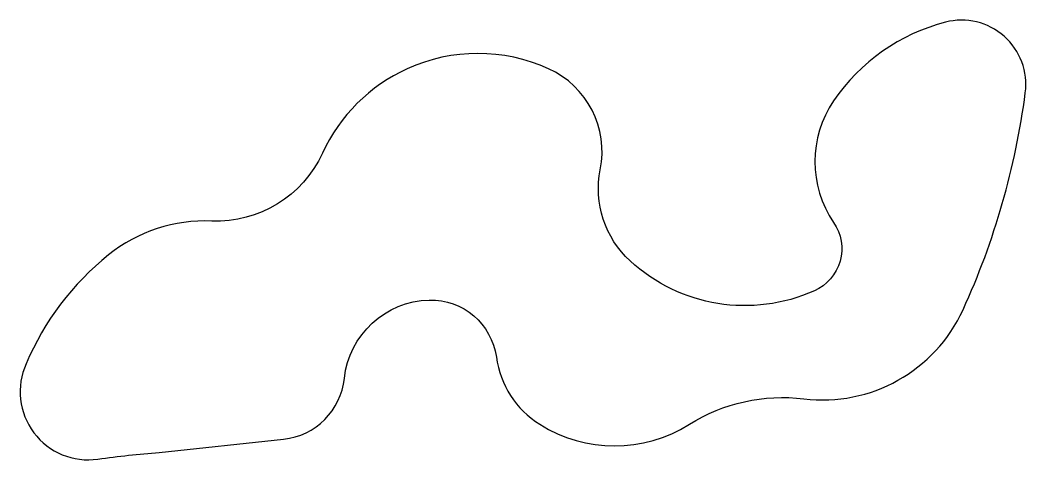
# Model space of a CAD drawing. Header units: metres. Extents: x -6.2 to 38.4, y -0.3 to 19.1.
import ezdxf

# ---------------------------------------------------------------- set-up
doc = ezdxf.new("R2010")
doc.units = ezdxf.units.M
doc.header["$MEASUREMENT"] = 0

msp = doc.modelspace()

# ---------------------------------------------------------------- linework, layer by layer
msp.add_lwpolyline([(0, 0), (5.51, 0.591, 0.352932), (8.203, 3.284, -0.375957), (11.962, 6.749, -0.381922), (14.935, 4.224, 0.222281), (16.859, 1.251, 0.286944), (23.486, 1.251, -0.171802), (28.558, 2.378, 0.326643), (35.612, 6.322, 0.074949), (38.371, 15.918, 0.531537), (34.834, 19.045, 0.181357), (29.879, 15.568, 0.309401), (29.879, 10.187, -0.467807), (29.024, 7.157, -0.299021), (20.862, 8.478, -0.262356), (19.541, 12.518, 0.34882), (17.247, 16.986, 0.215952), (10.99, 16.986, 0.180485), (7.231, 13.249, -0.30413), (2.323, 10.246, 0.180868), (-2.244, 8.75, 0.124427), (-5.897, 3.932, 0.592027), (-2.717, -0.291, -0.018439)], format="xyb", close=True)

doc.saveas('drawing.dxf')
